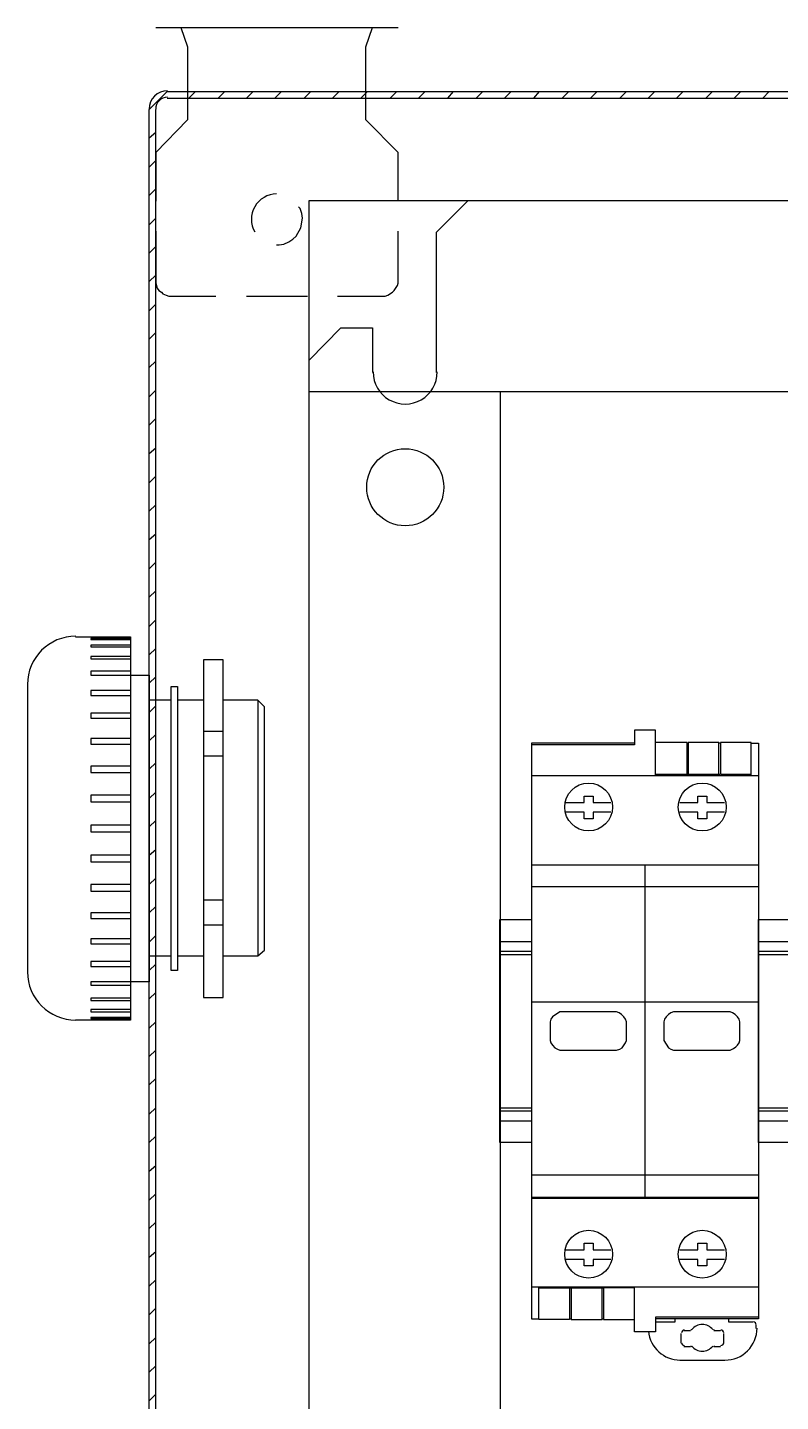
# Model space of a CAD drawing. Header units: feet. Extents: x -159 to 1687, y -48 to 1556.
# Drawn here: x 550.049 to 550.435, y 1044.327 to 1045.033 of the extents above; entities that cross this region are included whole.
import ezdxf

# ---------------------------------------------------------------- set-up
doc = ezdxf.new("R2010")
doc.units = ezdxf.units.FT
doc.header["$MEASUREMENT"] = 0
for name, color, linetype in [('PDF_0', 7, 'Continuous'), ('PDF_Carril', 7, 'Continuous'), ('PDF_Cuadro', 7, 'Continuous')]:
    doc.layers.add(name, color=color, linetype=linetype)
for name, color, linetype, true_color in [('PDF_COLGADOR', 7, 'Continuous', 0x7f7f7f), ('PDF_Oculta', 7, 'Continuous', 0xb9b9b9), ('PDF_Placa', 7, 'Continuous', 0xb9b9b9)]:
    doc.layers.add(name, color=color, linetype=linetype, true_color=true_color)

msp = doc.modelspace()

# ---------------------------------------------------------------- linework, layer by layer
at = {"layer": 'PDF_0', "lineweight": 25}
for p, q in [((551.66965, 1044.8457), (550.19333, 1044.8457)), ((550.37126, 1044.64944), (550.40418, 1044.64944)), ((550.42418, 1044.60277), (550.30751, 1044.60277)), ((550.42418, 1044.59152), (550.30751, 1044.59152)), ((550.42418, 1044.53235), (550.30751, 1044.53235)), ((550.35626, 1044.51276), (550.35626, 1044.52235)), ((550.41459, 1044.51276), (550.41459, 1044.52235)), ((550.42418, 1044.4436), (550.30751, 1044.4436)), ((550.42418, 1044.43151), (550.30751, 1044.43151))]:
    msp.add_line(p, q, dxfattribs=at)
for points in [[(550.19333, 1044.94404), (551.66965, 1044.94404), (551.66965, 1043.50022), (550.19333, 1043.50022)], [(550.12583, 1044.5486), (550.1225, 1044.5486), (550.1225, 1044.69444), (550.12583, 1044.69444)], [(550.16708, 1044.68736), (550.16708, 1044.5561), (550.17042, 1044.55902), (550.17042, 1044.68402)]]:
    msp.add_lwpolyline(points, close=True, dxfattribs=at)
for points in [[(550.29167, 1043.59856), (550.29167, 1044.8457)], [(550.10166, 1044.71986), (550.10166, 1044.52318), (550.07333, 1044.52318)], [(550.07333, 1044.71986), (550.10166, 1044.71986)], [(550.10166, 1044.71902), (550.08124, 1044.71902), (550.08124, 1044.71861), (550.10166, 1044.71861)], [(550.10166, 1044.71569), (550.08124, 1044.71569), (550.08124, 1044.71486), (550.10166, 1044.71486)], [(550.10166, 1044.70986), (550.08124, 1044.70986), (550.08124, 1044.70861)], [(550.08124, 1044.70861), (550.10166, 1044.70861)], [(550.14916, 1044.70819), (550.13916, 1044.70819)], [(550.13916, 1044.70819), (550.13916, 1044.53485), (550.14916, 1044.53485), (550.14916, 1044.70819)], [(550.10166, 1044.70236), (550.08124, 1044.70236), (550.08124, 1044.70027), (550.11125, 1044.70027)], [(550.04874, 1044.69527), (550.04874, 1044.54777)], [(550.11125, 1044.70027), (550.11125, 1044.54277)], [(550.10166, 1044.69236), (550.08124, 1044.69236), (550.08124, 1044.68986), (550.10166, 1044.68986)], [(550.1225, 1044.68736), (550.11125, 1044.68736)], [(550.13916, 1044.68736), (550.12583, 1044.68736)], [(550.16708, 1044.68736), (550.14916, 1044.68736)], [(550.10166, 1044.68069), (550.08124, 1044.68069), (550.08124, 1044.67819), (550.10166, 1044.67819)], [(550.10166, 1044.66777), (550.08124, 1044.66777), (550.08124, 1044.66486), (550.10166, 1044.66486)], [(550.13916, 1044.67152), (550.14916, 1044.67152)], [(550.37126, 1044.6486), (550.37126, 1044.67194), (550.36042, 1044.67194), (550.36042, 1044.66444), (550.30751, 1044.66444)], [(550.30751, 1044.66527), (550.30751, 1044.36984), (550.31126, 1044.36984)], [(550.36042, 1044.66527), (550.30751, 1044.66527)], [(550.38751, 1044.64944), (550.38751, 1044.66569), (550.37126, 1044.66569)], [(550.42418, 1044.66527), (550.42418, 1044.36984), (550.37126, 1044.36984)], [(550.38793, 1044.66527), (550.38751, 1044.66527)], [(550.40376, 1044.64944), (550.40376, 1044.66569), (550.38793, 1044.66569), (550.38793, 1044.64944)], [(550.40418, 1044.66527), (550.40376, 1044.66527)], [(550.42043, 1044.6486), (550.42043, 1044.66569), (550.40459, 1044.66569), (550.40459, 1044.64944), (550.42043, 1044.64944)], [(550.42043, 1044.66527), (550.42418, 1044.66527)], [(550.14916, 1044.65861), (550.13916, 1044.65861)], [(550.10166, 1044.6536), (550.08124, 1044.6536), (550.08124, 1044.65027), (550.10166, 1044.65027)], [(550.42418, 1044.6486), (550.30751, 1044.6486)], [(550.10166, 1044.6386), (550.08124, 1044.6386), (550.08124, 1044.63527), (550.10166, 1044.63527)], [(550.32501, 1044.63485), (550.33459, 1044.63485), (550.33459, 1044.63819), (550.33917, 1044.63819), (550.33917, 1044.63485), (550.34834, 1044.63485)], [(550.38376, 1044.63485), (550.39293, 1044.63485), (550.39293, 1044.63819), (550.39751, 1044.63819), (550.39751, 1044.63485), (550.40668, 1044.63485)], [(550.10166, 1044.62319), (550.08124, 1044.62319), (550.08124, 1044.61985), (550.10166, 1044.61985)], [(550.34834, 1044.62985), (550.33917, 1044.62985), (550.33917, 1044.62652), (550.33459, 1044.62652), (550.33459, 1044.62985), (550.32501, 1044.62985)], [(550.40668, 1044.62985), (550.39751, 1044.62985), (550.39751, 1044.62652), (550.39293, 1044.62652), (550.39293, 1044.62985), (550.38376, 1044.62985)], [(550.10166, 1044.60777), (550.08124, 1044.60777), (550.08124, 1044.60444), (550.10166, 1044.60444)], [(550.36584, 1044.43234), (550.36584, 1044.60277)], [(550.10166, 1044.59277), (550.08124, 1044.59277), (550.08124, 1044.58944), (550.10166, 1044.58944)], [(550.13916, 1044.58485), (550.14916, 1044.58485)], [(550.10166, 1044.57818), (550.08124, 1044.57818), (550.08124, 1044.57527), (550.10166, 1044.57527)], [(550.2975, 1044.57485), (550.30751, 1044.57485)], [(550.14916, 1044.57193), (550.13916, 1044.57193)], [(550.10166, 1044.56485), (550.08124, 1044.56485), (550.08124, 1044.56235), (550.10166, 1044.56235)], [(550.10166, 1044.55318), (550.08124, 1044.55318), (550.08124, 1044.55068), (550.10166, 1044.55068)], [(550.11125, 1044.5561), (550.1225, 1044.5561)], [(550.12583, 1044.5561), (550.13916, 1044.5561)], [(550.14916, 1044.5561), (550.16708, 1044.5561)], [(550.11125, 1044.54277), (550.08124, 1044.54277), (550.08124, 1044.5411), (550.10166, 1044.5411)], [(550.10166, 1044.53443), (550.08124, 1044.53443)], [(550.08124, 1044.53443), (550.08124, 1044.53318), (550.10166, 1044.53318)], [(550.10166, 1044.5286), (550.08124, 1044.5286), (550.08124, 1044.52735), (550.10166, 1044.52735)], [(550.10166, 1044.52443), (550.08124, 1044.52443), (550.08124, 1044.52402), (550.10166, 1044.52402)], [(550.35626, 1044.52235), (550.35584, 1044.5236), (550.35501, 1044.52485), (550.35376, 1044.5261), (550.35251, 1044.52693), (550.35126, 1044.52735), (550.32209, 1044.52735), (550.31834, 1044.52485), (550.31751, 1044.5236), (550.31709, 1044.52235), (550.31709, 1044.51276), (550.31751, 1044.51151), (550.31834, 1044.51026), (550.31959, 1044.50901), (550.32084, 1044.50818), (550.32209, 1044.50776), (550.35126, 1044.50776), (550.35292, 1044.50818), (550.35417, 1044.50901), (550.35584, 1044.51151), (550.35626, 1044.51276)], [(550.41459, 1044.52235), (550.41418, 1044.5236), (550.41334, 1044.52485), (550.41209, 1044.5261), (550.41084, 1044.52693), (550.40959, 1044.52735), (550.38043, 1044.52735), (550.37918, 1044.52693), (550.37793, 1044.5261), (550.37668, 1044.52485), (550.37584, 1044.5236), (550.37543, 1044.52235), (550.37543, 1044.51276), (550.37793, 1044.50901), (550.37918, 1044.50818), (550.38043, 1044.50776), (550.40959, 1044.50776), (550.41126, 1044.5086), (550.41251, 1044.50943), (550.41334, 1044.51026), (550.41418, 1044.51151), (550.41459, 1044.51276)], [(550.30751, 1044.43234), (550.42418, 1044.43234)], [(550.31084, 1044.43234), (550.31084, 1044.43151)], [(550.36251, 1044.43151), (550.36251, 1044.43234)], [(550.36917, 1044.43234), (550.36917, 1044.43151)], [(550.42084, 1044.43234), (550.42084, 1044.43151)], [(550.32501, 1044.40526), (550.33459, 1044.40526), (550.33459, 1044.40859), (550.33917, 1044.40859), (550.33917, 1044.40526), (550.34834, 1044.40526)], [(550.38376, 1044.40526), (550.39293, 1044.40526), (550.39293, 1044.40859), (550.39751, 1044.40859), (550.39751, 1044.40526), (550.40668, 1044.40526)], [(550.34834, 1044.40026), (550.33917, 1044.40026), (550.33917, 1044.39693), (550.33459, 1044.39693), (550.33459, 1044.40026), (550.32501, 1044.40026)], [(550.40668, 1044.40026), (550.39751, 1044.40026), (550.39751, 1044.39693), (550.39293, 1044.39693), (550.39293, 1044.40026), (550.38376, 1044.40026)], [(550.42418, 1044.38609), (550.30751, 1044.38609)], [(550.31126, 1044.38568), (550.32709, 1044.38568), (550.32709, 1044.36942), (550.31126, 1044.36942), (550.31126, 1044.38609)], [(550.32751, 1044.38568), (550.34417, 1044.38568)], [(550.32792, 1044.38568), (550.32792, 1044.36942), (550.34376, 1044.36942), (550.34376, 1044.38568)], [(550.36042, 1044.38568), (550.34459, 1044.38568), (550.34459, 1044.36942), (550.36042, 1044.36942)], [(550.42418, 1044.37067), (550.37126, 1044.37067), (550.37126, 1044.36317), (550.36042, 1044.36317), (550.36042, 1044.38609)], [(550.32751, 1044.36984), (550.32792, 1044.36984)], [(550.34376, 1044.36984), (550.34417, 1044.36984)], [(550.37126, 1044.36817), (550.38126, 1044.36817), (550.38126, 1044.36984)], [(550.40876, 1044.36984), (550.40876, 1044.36817), (550.42126, 1044.36817)], [(550.38418, 1044.36234), (550.38418, 1044.35734)], [(550.38918, 1044.36359), (550.38584, 1044.36359)], [(550.40459, 1044.36359), (550.40126, 1044.36359)], [(550.40626, 1044.35734), (550.40626, 1044.36234)], [(550.42293, 1044.36484), (550.42293, 1044.36651)], [(550.38584, 1044.35567), (550.38918, 1044.35567)], [(550.40126, 1044.35567), (550.40459, 1044.35567)], [(550.38376, 1044.34859), (550.40668, 1044.34859)]]:
    msp.add_lwpolyline(points, dxfattribs=at)
msp.add_lwpolyline([(550.40063, 1044.36429, 0.48664), (550.38981, 1044.36429, -0.230238), (550.38938, 1044.36401)], format="xyb", dxfattribs=at)
for centre in [(550.33688, 1044.63256), (550.39522, 1044.63256), (550.33688, 1044.40297), (550.39522, 1044.40297)]:
    msp.add_circle(centre, 0.01229, dxfattribs=at)
for centre, radius, start, end in [((550.07354, 1044.69548), 0.02479, 90, 180), ((550.07354, 1044.54797), 0.02479, 180, 270), ((550.38397, 1044.36505), 0.01646, 185.74029, 269.99979), ((550.38605, 1044.36255), 0.00146, 89.99899, 180.00101), ((550.40147, 1044.36463), 0.000625, 218.12778, 269.99065), ((550.4048, 1044.36255), 0.00146, 359.99899, 90.00101), ((550.40689, 1044.36505), 0.01646, 269.99977, 0.00023), ((550.42147, 1044.36672), 0.00146, 359.99899, 90.00101), ((550.38605, 1044.35755), 0.00146, 179.99899, 270.00101), ((550.38938, 1044.35505), 0.000625, 38.12778, 89.99065), ((550.39522, 1044.36005), 0.00688, 218.10114, 321.8988), ((550.40147, 1044.35505), 0.000625, 90.00935, 141.87222), ((550.4048, 1044.35755), 0.00146, 269.99899, 0.00101)]:
    msp.add_arc(centre, radius, start, end, dxfattribs=at)
at = {"layer": 'PDF_Carril', "lineweight": 25}
for points in [[(550.29125, 1044.57485), (550.30751, 1044.57485), (550.30751, 1044.46026), (550.29125, 1044.46026)], [(550.42418, 1044.57485), (550.44918, 1044.57485), (550.44918, 1044.46026), (550.42418, 1044.46026)]]:
    msp.add_lwpolyline(points, close=True, dxfattribs=at)
at = {"layer": 'PDF_Carril', "color": 9, "lineweight": 25, "true_color": 0xc6c7ca}
for points in [[(550.29125, 1044.5636), (550.30751, 1044.5636)], [(550.42418, 1044.5636), (550.44918, 1044.5636)], [(550.29125, 1044.55693), (550.30751, 1044.55693)], [(550.42418, 1044.55693), (550.44918, 1044.55693)], [(550.29125, 1044.47818), (550.30751, 1044.47818)], [(550.42418, 1044.47818), (550.44918, 1044.47818)], [(550.29125, 1044.47151), (550.30751, 1044.47151)], [(550.42418, 1044.47151), (550.44918, 1044.47151)]]:
    msp.add_lwpolyline(points, dxfattribs=at)
at = {"layer": 'PDF_Carril', "lineweight": 25}
for points in [[(550.29125, 1044.5586), (550.30751, 1044.5586)], [(550.42418, 1044.5586), (550.44918, 1044.5586)], [(550.29125, 1044.47651), (550.30751, 1044.47651)], [(550.42418, 1044.47651), (550.44918, 1044.47651)]]:
    msp.add_lwpolyline(points, dxfattribs=at)
at = {"layer": 'PDF_COLGADOR', "lineweight": 25}
msp.add_line((550.11458, 1045.03279), (550.23917, 1045.03279), dxfattribs=at)
msp.add_lwpolyline([(550.1275, 1045.03279), (550.13083, 1045.02279), (550.13083, 1044.99987), (550.2225, 1044.99987), (550.2225, 1045.02279), (550.22583, 1045.03279)], dxfattribs=at)
at = {"layer": 'PDF_Cuadro', "lineweight": 25}
for points in [[(550.11125, 1043.0402), (550.11125, 1044.9907), (550.12041, 1044.99987), (551.74257, 1044.99987)], [(550.13166, 1044.99654), (550.135, 1044.99987)], [(550.14666, 1044.99654), (550.15, 1044.99987)], [(550.16125, 1044.99654), (550.16458, 1044.99987)], [(550.17583, 1044.99654), (550.17917, 1044.99987)], [(550.19083, 1044.99654), (550.19417, 1044.99987)], [(550.20542, 1044.99654), (550.20875, 1044.99987)], [(550.22, 1044.99654), (550.22333, 1044.99987)], [(550.235, 1044.99654), (550.23834, 1044.99987)], [(550.24959, 1044.99654), (550.25292, 1044.99987)], [(550.26459, 1044.99654), (550.2675, 1044.99987)], [(550.27917, 1044.99654), (550.2825, 1044.99987)], [(550.29375, 1044.99654), (550.29709, 1044.99987)], [(550.30876, 1044.99654), (550.31167, 1044.99987)], [(550.32334, 1044.99654), (550.32667, 1044.99987)], [(550.33792, 1044.99654), (550.34126, 1044.99987)], [(550.35292, 1044.99654), (550.35626, 1044.99987)], [(550.36751, 1044.99654), (550.37084, 1044.99987)], [(550.38209, 1044.99654), (550.38543, 1044.99987)], [(550.39709, 1044.99654), (550.40043, 1044.99987)], [(550.41168, 1044.99654), (550.41501, 1044.99987)], [(550.42626, 1044.99654), (550.42959, 1044.99987)], [(550.11458, 1043.0402), (550.11458, 1044.9907)], [(550.12041, 1044.99654), (551.74257, 1044.99654)], [(550.11125, 1044.97612), (550.11458, 1044.97904)], [(550.11125, 1044.96112), (550.11458, 1044.96445)], [(550.11125, 1044.94654), (550.11458, 1044.94987)], [(550.11125, 1044.93153), (550.11458, 1044.93487)], [(550.11125, 1044.91695), (550.11458, 1044.92028)], [(550.11125, 1044.90237), (550.11458, 1044.9057)], [(550.11125, 1044.88737), (550.11458, 1044.8907)], [(550.11125, 1044.87278), (550.11458, 1044.87612)], [(550.11125, 1044.8582), (550.11458, 1044.86153)], [(550.11125, 1044.8432), (550.11458, 1044.84653)], [(550.11125, 1044.82861), (550.11458, 1044.83195)], [(550.11125, 1044.81403), (550.11458, 1044.81695)], [(550.11125, 1044.79903), (550.11458, 1044.80236)], [(550.11125, 1044.78444), (550.11458, 1044.78778)], [(550.11125, 1044.76986), (550.11458, 1044.77278)], [(550.11125, 1044.75486), (550.11458, 1044.75819)], [(550.11125, 1044.74028), (550.11458, 1044.74361)], [(550.11125, 1044.72527), (550.11458, 1044.72861)], [(550.11125, 1044.71069), (550.11458, 1044.71402)], [(550.11125, 1044.69611), (550.11458, 1044.69944)], [(550.11125, 1044.68111), (550.11458, 1044.68444)], [(550.11125, 1044.66652), (550.11458, 1044.66986)], [(550.11125, 1044.65194), (550.11458, 1044.65527)], [(550.11125, 1044.63694), (550.11458, 1044.64027)], [(550.11125, 1044.62235), (550.11458, 1044.62569)], [(550.11125, 1044.60777), (550.11458, 1044.61069)], [(550.11125, 1044.59277), (550.11458, 1044.5961)], [(550.11125, 1044.57818), (550.11458, 1044.58152)], [(550.11125, 1044.56318), (550.11458, 1044.56652)], [(550.11125, 1044.5486), (550.11458, 1044.55193)], [(550.11125, 1044.53402), (550.11458, 1044.53735)], [(550.11125, 1044.51902), (550.11458, 1044.52235)], [(550.11125, 1044.50443), (550.11458, 1044.50776)], [(550.11125, 1044.48985), (550.11458, 1044.49318)], [(550.11125, 1044.47485), (550.11458, 1044.47818)], [(550.11125, 1044.46026), (550.11458, 1044.4636)], [(550.11125, 1044.44568), (550.11458, 1044.4486)], [(550.11125, 1044.43068), (550.11458, 1044.43401)], [(550.11125, 1044.41609), (550.11458, 1044.41943)], [(550.11125, 1044.40151), (550.11458, 1044.40443)], [(550.11125, 1044.38651), (550.11458, 1044.38984)], [(550.11125, 1044.37193), (550.11458, 1044.37526)], [(550.11125, 1044.35692), (550.11458, 1044.36026)], [(550.11125, 1044.34234), (550.11458, 1044.34567)], [(550.11125, 1044.32776), (550.11458, 1044.33109)]]:
    msp.add_lwpolyline(points, dxfattribs=at)
for radius, start, end in [(0.00938, 90.00025, 179.99975), (0.00604, 89.99944, 180.00056)]:
    msp.add_arc((550.12062, 1044.99091), radius, start, end, dxfattribs=at)
at = {"layer": 'PDF_Oculta', "lineweight": 25}
for points in [[(550.13083, 1044.99987), (550.13083, 1044.98529), (550.11458, 1044.96862), (550.11458, 1044.94362)], [(550.23917, 1044.94362), (550.23917, 1044.96862), (550.2225, 1044.98529), (550.2225, 1044.99987)], [(550.17667, 1044.92112), (550.17792, 1044.92112), (550.18042, 1044.92153), (550.18292, 1044.92278), (550.185, 1044.92403), (550.18667, 1044.9257), (550.18917, 1044.92987), (550.19, 1044.93487), (550.18958, 1044.93737), (550.18875, 1044.93987), (550.18792, 1044.9407)], [(550.11458, 1044.9282), (550.11458, 1044.90153), (550.11541, 1044.89903), (550.11625, 1044.89778), (550.1175, 1044.89695), (550.11833, 1044.89612), (550.12, 1044.89528), (550.12125, 1044.89487), (550.14541, 1044.89487)], [(550.20792, 1044.89487), (550.2325, 1044.89487), (550.23375, 1044.89528), (550.23625, 1044.89695), (550.23709, 1044.89778), (550.23875, 1044.90028), (550.23917, 1044.90153), (550.23917, 1044.9282)], [(550.16125, 1044.89487), (550.1925, 1044.89487)]]:
    msp.add_lwpolyline(points, dxfattribs=at)
msp.add_arc((550.17687, 1044.93423), 0.01314, 90.8843, 209.36372, dxfattribs=at)
at = {"layer": 'PDF_Placa', "lineweight": 25}
for points in [[(550.25875, 1044.8557), (550.25875, 1044.92778), (550.275, 1044.94404), (551.58757, 1044.94404), (551.60382, 1044.92778), (551.60382, 1044.8557)], [(550.22583, 1043.16229), (550.22583, 1043.13937), (550.20958, 1043.13937), (550.19333, 1043.15562), (550.19333, 1044.86195), (550.20958, 1044.87862), (550.22583, 1044.87862), (550.22583, 1044.8557)]]:
    msp.add_lwpolyline(points, dxfattribs=at)
msp.add_circle((550.24271, 1044.79674), 0.01979, dxfattribs=at)
msp.add_arc((550.24271, 1044.85591), 0.01646, 179.99977, 0.00023, dxfattribs=at)

doc.saveas('drawing.dxf')
